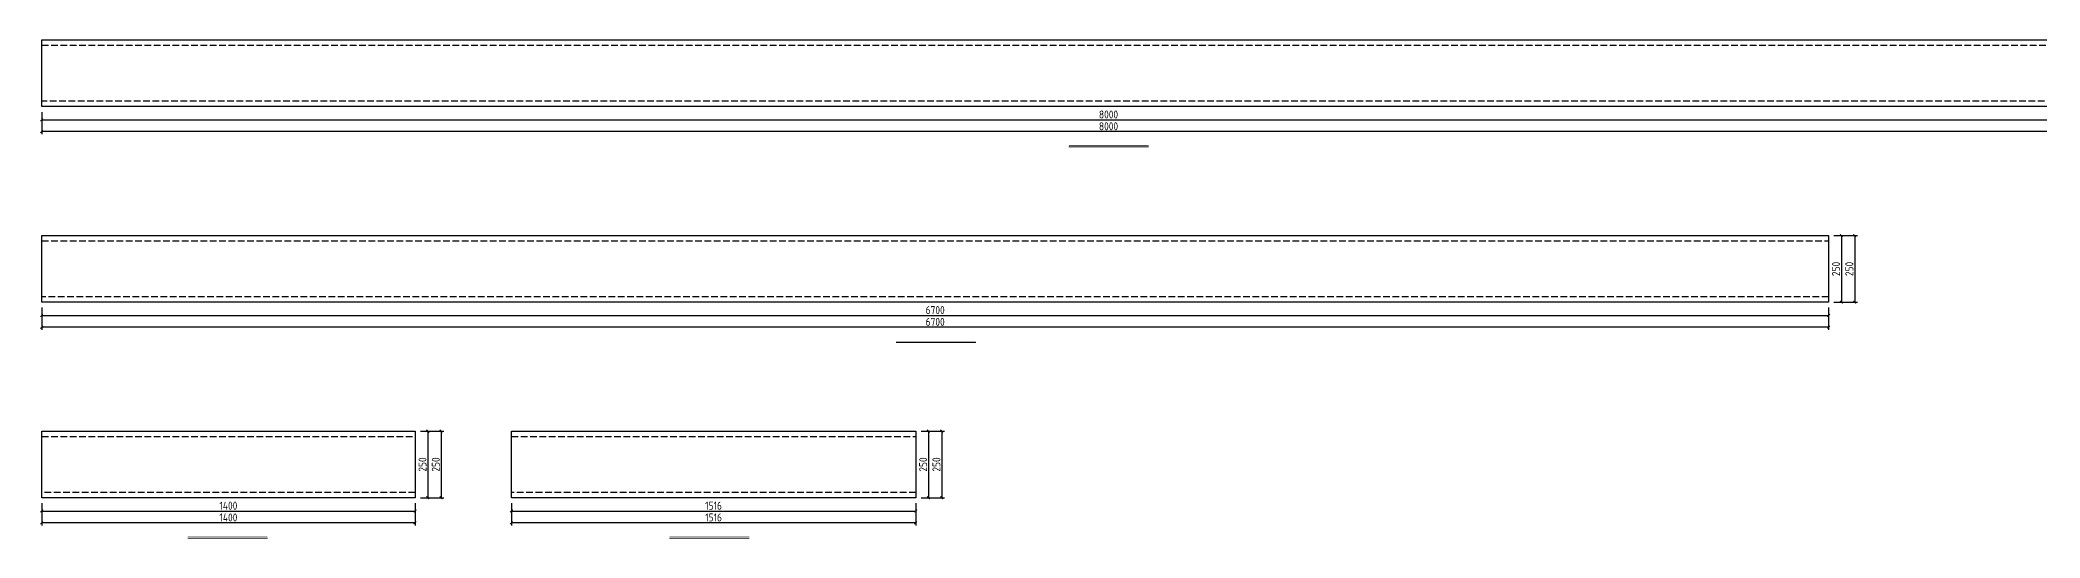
# Model space of a CAD drawing. Extents: x -196983 to 471790, y -783661 to 190401.
# Drawn here: x 12834 to 87823, y -188680 to -170005 of the extents above; entities that cross this region are included whole.
import ezdxf

# ---------------------------------------------------------------- set-up
doc = ezdxf.new("R2010")
doc.units = 0
doc.header["$LTSCALE"] = 1000
doc.header["$MEASUREMENT"] = 0
doc.linetypes.add('DASH', pattern=[0.35, 0.25, -0.1])
doc.layers.add('_TCH_MASK', color=7, linetype='Continuous')
doc.styles.get("Standard").update_dxf_attribs({"font": 'gbenor.shx', "bigfont": 'gbcbig.shx'})
doc.dimstyles.get("Standard").update_dxf_attribs({"dimscale": 100, "dimtxt": 3.5, "dimasz": 1, "dimexe": 2.5, "dimexo": 3, "dimgap": 1.5, "dimtad": 1, "dimdec": 0, "dimzin": 0, "dimdsep": 46, "dimtxsty": 'Standard', "dimblk": 'ARCHTICK', "dimcen": 0.09, "dimadec": 0, "dimazin": 0, "dimtfac": 1, "dimtdec": 0, "dimtix": 1, "dimtmove": 2, "dimatfit": 3, "dimfxl": 1, "dimtolj": 1, "dimtzin": 0, "dimarcsym": 0})

# ---------------------------------------------------------------- blocks, each defined once
blk = doc.blocks.new('_ArchTick')
at = {"color": 0, "linetype": 'ByBlock', "const_width": 0.4}
blk.add_lwpolyline([(-0.5, -0.5), (0.5, 0.5)], dxfattribs=at)
blk = doc.blocks.new('*D519')
at = {"layer": '_TCH_MASK', "color": 0, "lineweight": -2}
for p, q in [((12898, -172705), (12898, -173099)), ((12898, -172999), (92898, -172999)), ((92898, -172705), (92898, -173099))]:
    blk.add_line(p, q, dxfattribs=at)
at = {"layer": 'Defpoints', "color": 0}
for p in [(12898, -172505), (92898, -172505), (92898, -172999)]:
    blk.add_point(p, dxfattribs=at)
at = {"layer": '_TCH_MASK', "color": 0, "lineweight": -2, "xscale": 100, "yscale": 100, "zscale": 100, "rotation": 180}
blk.add_blockref('_ArchTick', (12898, -172999), dxfattribs=at)
at = {"layer": '_TCH_MASK', "color": 0, "lineweight": -2, "xscale": 100, "yscale": 100, "zscale": 100}
blk.add_blockref('_ArchTick', (92898, -172999), dxfattribs=at)
at = {"layer": '_TCH_MASK', "color": 0, "lineweight": 15, "insert": (52898, -172799), "char_height": 300, "attachment_point": 5}
blk.add_mtext('\\A1;8000', dxfattribs=at)
blk = doc.blocks.new('*D520')
at = {"layer": '_TCH_MASK', "color": 0, "lineweight": -2}
for p, q in [((12898, -172705), (12898, -173541)), ((92898, -172705), (92898, -173541)), ((92898, -173441), (12898, -173441))]:
    blk.add_line(p, q, dxfattribs=at)
at = {"layer": 'Defpoints', "color": 0}
for p in [(12898, -172505), (92898, -172505), (12898, -173441)]:
    blk.add_point(p, dxfattribs=at)
at = {"layer": '_TCH_MASK', "color": 0, "lineweight": -2, "xscale": 100, "yscale": 100, "zscale": 100, "rotation": 180}
blk.add_blockref('_ArchTick', (12898, -173441), dxfattribs=at)
at = {"layer": '_TCH_MASK', "color": 0, "lineweight": -2, "xscale": 100, "yscale": 100, "zscale": 100}
blk.add_blockref('_ArchTick', (92898, -173441), dxfattribs=at)
at = {"layer": '_TCH_MASK', "color": 0, "lineweight": 15, "insert": (52898, -173241), "char_height": 300, "attachment_point": 5}
blk.add_mtext('\\A1;8000', dxfattribs=at)
blk = doc.blocks.new('*D523')
at = {"layer": '_TCH_MASK', "color": 0, "lineweight": -2}
for p, q in [((12898, -180039), (12898, -180433)), ((12898, -180333), (79898, -180333)), ((79898, -180039), (79898, -180433))]:
    blk.add_line(p, q, dxfattribs=at)
at = {"layer": 'Defpoints', "color": 0}
for p in [(12898, -179839), (79898, -179839), (79898, -180333)]:
    blk.add_point(p, dxfattribs=at)
at = {"layer": '_TCH_MASK', "color": 0, "lineweight": -2, "xscale": 100, "yscale": 100, "zscale": 100, "rotation": 180}
blk.add_blockref('_ArchTick', (12898, -180333), dxfattribs=at)
at = {"layer": '_TCH_MASK', "color": 0, "lineweight": -2, "xscale": 100, "yscale": 100, "zscale": 100}
blk.add_blockref('_ArchTick', (79898, -180333), dxfattribs=at)
at = {"layer": '_TCH_MASK', "color": 0, "lineweight": 15, "insert": (46398, -180133), "char_height": 300, "attachment_point": 5}
blk.add_mtext('\\A1;6700', dxfattribs=at)
blk = doc.blocks.new('*D524')
at = {"layer": '_TCH_MASK', "color": 0, "lineweight": -2}
for p, q in [((12898, -180039), (12898, -180875)), ((79898, -180039), (79898, -180875)), ((79898, -180775), (12898, -180775))]:
    blk.add_line(p, q, dxfattribs=at)
at = {"layer": 'Defpoints', "color": 0}
for p in [(12898, -179839), (79898, -179839), (12898, -180775)]:
    blk.add_point(p, dxfattribs=at)
at = {"layer": '_TCH_MASK', "color": 0, "lineweight": -2, "xscale": 100, "yscale": 100, "zscale": 100, "rotation": 180}
blk.add_blockref('_ArchTick', (12898, -180775), dxfattribs=at)
at = {"layer": '_TCH_MASK', "color": 0, "lineweight": -2, "xscale": 100, "yscale": 100, "zscale": 100}
blk.add_blockref('_ArchTick', (79898, -180775), dxfattribs=at)
at = {"layer": '_TCH_MASK', "color": 0, "lineweight": 15, "insert": (46398, -180575), "char_height": 300, "attachment_point": 5}
blk.add_mtext('\\A1;6700', dxfattribs=at)
blk = doc.blocks.new('*D522')
at = {"layer": '_TCH_MASK', "color": 0, "lineweight": -2}
for p, q in [((80098, -177339), (80476, -177339)), ((80376, -177339), (80376, -179839)), ((80098, -179839), (80476, -179839))]:
    blk.add_line(p, q, dxfattribs=at)
at = {"layer": 'Defpoints', "color": 0}
for p in [(79898, -177339), (79898, -179839), (80376, -179839)]:
    blk.add_point(p, dxfattribs=at)
at = {"layer": '_TCH_MASK', "color": 0, "lineweight": -2, "xscale": 100, "yscale": 100, "zscale": 100}
for p, rotation in [((80376, -177339), 90), ((80376, -179839), 270)]:
    blk.add_blockref('_ArchTick', p, dxfattribs=dict(at, rotation=rotation))
at = {"layer": '_TCH_MASK', "color": 0, "lineweight": 15, "insert": (80176, -178589), "char_height": 300, "attachment_point": 5, "rotation": 90}
blk.add_mtext('\\A1;250', dxfattribs=at)
blk = doc.blocks.new('*D525')
at = {"layer": '_TCH_MASK', "color": 0, "lineweight": -2}
for p, q in [((80098, -177339), (80974, -177339)), ((80874, -177339), (80874, -179839)), ((80098, -179839), (80974, -179839))]:
    blk.add_line(p, q, dxfattribs=at)
at = {"layer": 'Defpoints', "color": 0}
for p in [(79898, -177339), (79898, -179839), (80874, -179839)]:
    blk.add_point(p, dxfattribs=at)
at = {"layer": '_TCH_MASK', "color": 0, "lineweight": -2, "xscale": 100, "yscale": 100, "zscale": 100}
for p, rotation in [((80874, -177339), 90), ((80874, -179839), 270)]:
    blk.add_blockref('_ArchTick', p, dxfattribs=dict(at, rotation=rotation))
at = {"layer": '_TCH_MASK', "color": 0, "lineweight": 15, "insert": (80674, -178589), "char_height": 300, "attachment_point": 5, "rotation": 90}
blk.add_mtext('\\A1;250', dxfattribs=at)
blk = doc.blocks.new('*D765')
at = {"layer": '_TCH_MASK', "color": 0, "lineweight": -2}
for p, q in [((12898, -187373), (12898, -187768)), ((26898, -187373), (26898, -187768)), ((12898, -187668), (26898, -187668))]:
    blk.add_line(p, q, dxfattribs=at)
at = {"layer": 'Defpoints', "color": 0}
for p in [(12898, -187173), (26898, -187173), (26898, -187668)]:
    blk.add_point(p, dxfattribs=at)
at = {"layer": '_TCH_MASK', "color": 0, "lineweight": -2, "xscale": 100, "yscale": 100, "zscale": 100, "rotation": 180}
blk.add_blockref('_ArchTick', (12898, -187668), dxfattribs=at)
at = {"layer": '_TCH_MASK', "color": 0, "lineweight": -2, "xscale": 100, "yscale": 100, "zscale": 100}
blk.add_blockref('_ArchTick', (26898, -187668), dxfattribs=at)
at = {"layer": '_TCH_MASK', "color": 0, "lineweight": 15, "insert": (19898, -187468), "char_height": 300, "attachment_point": 5}
blk.add_mtext('\\A1;1400', dxfattribs=at)
blk = doc.blocks.new('*D766')
at = {"layer": '_TCH_MASK', "color": 0, "lineweight": -2}
for p, q in [((12898, -187373), (12898, -188210)), ((26898, -187373), (26898, -188210)), ((26898, -188110), (12898, -188110))]:
    blk.add_line(p, q, dxfattribs=at)
at = {"layer": 'Defpoints', "color": 0}
for p in [(12898, -187173), (26898, -187173), (12898, -188110)]:
    blk.add_point(p, dxfattribs=at)
at = {"layer": '_TCH_MASK', "color": 0, "lineweight": -2, "xscale": 100, "yscale": 100, "zscale": 100, "rotation": 180}
blk.add_blockref('_ArchTick', (12898, -188110), dxfattribs=at)
at = {"layer": '_TCH_MASK', "color": 0, "lineweight": -2, "xscale": 100, "yscale": 100, "zscale": 100}
blk.add_blockref('_ArchTick', (26898, -188110), dxfattribs=at)
at = {"layer": '_TCH_MASK', "color": 0, "lineweight": 15, "insert": (19898, -187910), "char_height": 300, "attachment_point": 5}
blk.add_mtext('\\A1;1400', dxfattribs=at)
blk = doc.blocks.new('*D764')
at = {"layer": '_TCH_MASK', "color": 0, "lineweight": -2}
for p, q in [((27098, -184673), (27476, -184673)), ((27376, -184673), (27376, -187173)), ((27098, -187173), (27476, -187173))]:
    blk.add_line(p, q, dxfattribs=at)
at = {"layer": 'Defpoints', "color": 0}
for p in [(26898, -184673), (26898, -187173), (27376, -187173)]:
    blk.add_point(p, dxfattribs=at)
at = {"layer": '_TCH_MASK', "color": 0, "lineweight": -2, "xscale": 100, "yscale": 100, "zscale": 100}
for p, rotation in [((27376, -184673), 90), ((27376, -187173), 270)]:
    blk.add_blockref('_ArchTick', p, dxfattribs=dict(at, rotation=rotation))
at = {"layer": '_TCH_MASK', "color": 0, "lineweight": 15, "insert": (27176, -185923), "char_height": 300, "attachment_point": 5, "rotation": 90}
blk.add_mtext('\\A1;250', dxfattribs=at)
blk = doc.blocks.new('*D767')
at = {"layer": '_TCH_MASK', "color": 0, "lineweight": -2}
for p, q in [((27098, -184673), (27974, -184673)), ((27874, -184673), (27874, -187173)), ((27098, -187173), (27974, -187173))]:
    blk.add_line(p, q, dxfattribs=at)
at = {"layer": 'Defpoints', "color": 0}
for p in [(26898, -184673), (26898, -187173), (27874, -187173)]:
    blk.add_point(p, dxfattribs=at)
at = {"layer": '_TCH_MASK', "color": 0, "lineweight": -2, "xscale": 100, "yscale": 100, "zscale": 100}
for p, rotation in [((27874, -184673), 90), ((27874, -187173), 270)]:
    blk.add_blockref('_ArchTick', p, dxfattribs=dict(at, rotation=rotation))
at = {"layer": '_TCH_MASK', "color": 0, "lineweight": 15, "insert": (27674, -185923), "char_height": 300, "attachment_point": 5, "rotation": 90}
blk.add_mtext('\\A1;250', dxfattribs=at)
blk = doc.blocks.new('*D769')
at = {"layer": '_TCH_MASK', "color": 0, "lineweight": -2}
for p, q in [((30508, -187373), (30508, -187768)), ((45668, -187373), (45668, -187768)), ((30508, -187668), (45668, -187668))]:
    blk.add_line(p, q, dxfattribs=at)
at = {"layer": 'Defpoints', "color": 0}
for p in [(30508, -187173), (45668, -187173), (45668, -187668)]:
    blk.add_point(p, dxfattribs=at)
at = {"layer": '_TCH_MASK', "color": 0, "lineweight": -2, "xscale": 100, "yscale": 100, "zscale": 100, "rotation": 180}
blk.add_blockref('_ArchTick', (30508, -187668), dxfattribs=at)
at = {"layer": '_TCH_MASK', "color": 0, "lineweight": -2, "xscale": 100, "yscale": 100, "zscale": 100}
blk.add_blockref('_ArchTick', (45668, -187668), dxfattribs=at)
at = {"layer": '_TCH_MASK', "color": 0, "lineweight": 15, "insert": (38088, -187468), "char_height": 300, "attachment_point": 5}
blk.add_mtext('\\A1;1516', dxfattribs=at)
blk = doc.blocks.new('*D770')
at = {"layer": '_TCH_MASK', "color": 0, "lineweight": -2}
for p, q in [((30508, -187373), (30508, -188210)), ((45668, -187373), (45668, -188210)), ((45668, -188110), (30508, -188110))]:
    blk.add_line(p, q, dxfattribs=at)
at = {"layer": 'Defpoints', "color": 0}
for p in [(30508, -187173), (45668, -187173), (30508, -188110)]:
    blk.add_point(p, dxfattribs=at)
at = {"layer": '_TCH_MASK', "color": 0, "lineweight": -2, "xscale": 100, "yscale": 100, "zscale": 100, "rotation": 180}
blk.add_blockref('_ArchTick', (30508, -188110), dxfattribs=at)
at = {"layer": '_TCH_MASK', "color": 0, "lineweight": -2, "xscale": 100, "yscale": 100, "zscale": 100}
blk.add_blockref('_ArchTick', (45668, -188110), dxfattribs=at)
at = {"layer": '_TCH_MASK', "color": 0, "lineweight": 15, "insert": (38088, -187910), "char_height": 300, "attachment_point": 5}
blk.add_mtext('\\A1;1516', dxfattribs=at)
blk = doc.blocks.new('*D768')
at = {"layer": '_TCH_MASK', "color": 0, "lineweight": -2}
for p, q in [((45868, -184673), (46247, -184673)), ((46147, -184673), (46147, -187173)), ((45868, -187173), (46247, -187173))]:
    blk.add_line(p, q, dxfattribs=at)
at = {"layer": 'Defpoints', "color": 0}
for p in [(45668, -184673), (45668, -187173), (46147, -187173)]:
    blk.add_point(p, dxfattribs=at)
at = {"layer": '_TCH_MASK', "color": 0, "lineweight": -2, "xscale": 100, "yscale": 100, "zscale": 100}
for p, rotation in [((46147, -184673), 90), ((46147, -187173), 270)]:
    blk.add_blockref('_ArchTick', p, dxfattribs=dict(at, rotation=rotation))
at = {"layer": '_TCH_MASK', "color": 0, "lineweight": 15, "insert": (45947, -185923), "char_height": 300, "attachment_point": 5, "rotation": 90}
blk.add_mtext('\\A1;250', dxfattribs=at)
blk = doc.blocks.new('*D771')
at = {"layer": '_TCH_MASK', "color": 0, "lineweight": -2}
for p, q in [((45868, -184673), (46745, -184673)), ((46645, -184673), (46645, -187173)), ((45868, -187173), (46745, -187173))]:
    blk.add_line(p, q, dxfattribs=at)
at = {"layer": 'Defpoints', "color": 0}
for p in [(45668, -184673), (45668, -187173), (46645, -187173)]:
    blk.add_point(p, dxfattribs=at)
at = {"layer": '_TCH_MASK', "color": 0, "lineweight": -2, "xscale": 100, "yscale": 100, "zscale": 100}
for p, rotation in [((46645, -184673), 90), ((46645, -187173), 270)]:
    blk.add_blockref('_ArchTick', p, dxfattribs=dict(at, rotation=rotation))
at = {"layer": '_TCH_MASK', "color": 0, "lineweight": 15, "insert": (46445, -185923), "char_height": 300, "attachment_point": 5, "rotation": 90}
blk.add_mtext('\\A1;250', dxfattribs=at)

msp = doc.modelspace()

# ---------------------------------------------------------------- linework, layer by layer
at = {"color": 0}
for p, q in [((12897.7, -170004.5), (92897.7, -170004.5)), ((12897.7, -172504.5), (12897.7, -170004.5)), ((92897.7, -172504.5), (12897.7, -172504.5)), ((12897.7, -177338.7), (79897.7, -177338.7)), ((12897.7, -179838.7), (12897.7, -177338.7)), ((79897.7, -177338.7), (79897.7, -179838.7)), ((79897.7, -177338.7), (79897.7, -179838.7)), ((79897.7, -179838.7), (12897.7, -179838.7)), ((12897.7, -184672.9), (26897.7, -184672.9)), ((12897.7, -187172.9), (12897.7, -184672.9)), ((26897.7, -184672.9), (26897.7, -187172.9)), ((26897.7, -184672.9), (26897.7, -187172.9)), ((30508.4, -184672.9), (45668.4, -184672.9)), ((30508.4, -187172.9), (30508.4, -184672.9)), ((45668.4, -184672.9), (45668.4, -187172.9)), ((45668.4, -184672.9), (45668.4, -187172.9)), ((26897.7, -187172.9), (12897.7, -187172.9)), ((45668.4, -187172.9), (30508.4, -187172.9))]:
    msp.add_line(p, q, dxfattribs=at)
at = {"color": 0, "linetype": 'DASH'}
for p, q in [((12897.7, -170204.5), (92897.7, -170204.5)), ((92897.7, -172304.5), (12897.7, -172304.5)), ((12897.7, -177538.7), (79897.7, -177538.7)), ((79897.7, -179638.7), (12897.7, -179638.7)), ((12897.7, -184872.9), (26897.7, -184872.9)), ((30508.4, -184872.9), (45668.4, -184872.9)), ((26897.7, -186972.9), (12897.7, -186972.9)), ((45668.4, -186972.9), (30508.4, -186972.9))]:
    msp.add_line(p, q, dxfattribs=at)
at = {"layer": '_TCH_MASK', "lineweight": 15}
for p, q in [((54400.6, -174011.9), (51413.4, -174011.9)), ((47920.6, -181346.1), (44933.4, -181346.1)), ((21362.9, -188680.3), (18375.7, -188680.3)), ((39429.5, -188680.3), (36442.3, -188680.3))]:
    msp.add_line(p, q, dxfattribs=at)
at = {"layer": '_TCH_MASK', "lineweight": 15, "const_width": 20}
for points in [[(51413.4, -173966.6), (54400.6, -173966.6)], [(44933.4, -181300.8), (47920.6, -181300.8)], [(18375.7, -188635), (21362.9, -188635)], [(36442.3, -188635), (39429.5, -188635)]]:
    msp.add_lwpolyline(points, dxfattribs=at)

# ---------------------------------------------------------------- dimensions: what is measured, and where the dimension line sits
at = {"layer": '_TCH_MASK', "lineweight": 15}
for base, p1, p2, picture, middle in [((92897.7, -172999.3), (12897.7, -172504.5), (92897.7, -172504.5), '*D519', (52897.7, -172799.3)), ((12897.7, -173441.2), (92897.7, -172504.5), (12897.7, -172504.5), '*D520', (52897.7, -173241.2)), ((79897.7, -180333.5), (12897.7, -179838.7), (79897.7, -179838.7), '*D523', (46397.7, -180133.5)), ((12897.7, -180775.3), (79897.7, -179838.7), (12897.7, -179838.7), '*D524', (46397.7, -180575.3)), ((26897.7, -187667.7), (12897.7, -187172.9), (26897.7, -187172.9), '*D765', (19897.7, -187467.7)), ((12897.7, -188109.5), (26897.7, -187172.9), (12897.7, -187172.9), '*D766', (19897.7, -187909.5)), ((45668.4, -187667.7), (30508.4, -187172.9), (45668.4, -187172.9), '*D769', (38088.4, -187467.7)), ((30508.4, -188109.5), (45668.4, -187172.9), (30508.4, -187172.9), '*D770', (38088.4, -187909.5))]:
    dim = msp.add_linear_dim(base=base, p1=p1, p2=p2, dimstyle='Standard', override={"dimtxt": 3, "dimexe": 1, "dimexo": 2, "dimgap": 0.5, "dimlfac": 0.1}, dxfattribs=at)
    dim.commit()
    dim.dimension.update_dxf_attribs({"geometry": picture, "text_midpoint": middle})
for base, p1, p2, angle, picture, middle in [((80376.4, -179838.7), (79897.7, -177338.7), (79897.7, -179838.7), 270, '*D522', (80176.4, -178588.7)), ((80874.5, -179838.7), (79897.7, -177338.7), (79897.7, -179838.7), 90, '*D525', (80674.5, -178588.7)), ((27376.4, -187172.9), (26897.7, -184672.9), (26897.7, -187172.9), 270, '*D764', (27176.4, -185922.9)), ((27874.5, -187172.9), (26897.7, -184672.9), (26897.7, -187172.9), 90, '*D767', (27674.5, -185922.9)), ((46147.1, -187172.9), (45668.4, -184672.9), (45668.4, -187172.9), 270, '*D768', (45947.1, -185922.9)), ((46645.2, -187172.9), (45668.4, -184672.9), (45668.4, -187172.9), 90, '*D771', (46445.2, -185922.9))]:
    dim = msp.add_linear_dim(base=base, p1=p1, p2=p2, angle=angle, dimstyle='Standard', override={"dimtxt": 3, "dimexe": 1, "dimexo": 2, "dimgap": 0.5, "dimlfac": 0.1}, dxfattribs=at)
    dim.commit()
    dim.dimension.update_dxf_attribs({"geometry": picture, "text_midpoint": middle})

doc.saveas('drawing.dxf')
